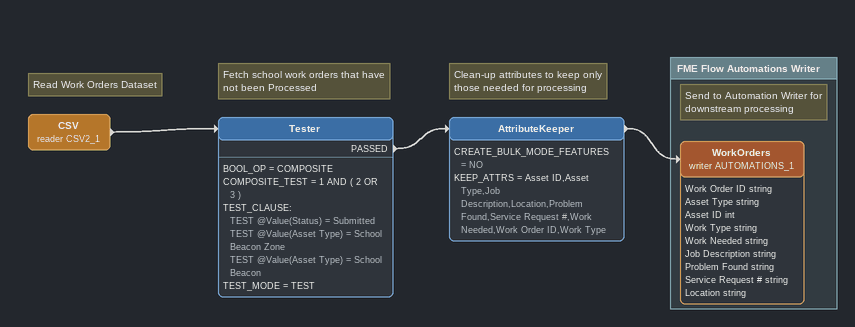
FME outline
Note: Read Work Orders Dataset
CSV (reader CSV2_1)
    -> Tester
Note: Fetch school work orders that have not been Processed
Tester
    BOOL_OP = COMPOSITE
    COMPOSITE_TEST = 1 AND ( 2 OR 3 )
    TEST_CLAUSE:
      TEST @Value(Status) = Submitted
      TEST @Value(Asset Type) = School Beacon Zone
      TEST @Value(Asset Type) = School Beacon
    TEST_MODE = TEST
    PASSED -> AttributeKeeper
Note: Clean-up attributes to keep only those needed for processing
AttributeKeeper
    CREATE_BULK_MODE_FEATURES = NO
    KEEP_ATTRS = Asset ID,Asset Type,Job Description,Location,Problem Found,Service Request #,Work Needed,Work Order ID,Work Type
    -> WorkOrders (writer AUTOMATIONS_1)

Bookmark: FME Flow Automations Writer
Note: Send to Automation Writer for downstream processing
WorkOrders (writer AUTOMATIONS_1)
    attributes: Work Order ID string, Asset Type string, Asset ID int, Work Type string, Work Needed string, Job Description string, Problem Found string, Service Request # string, Location string
